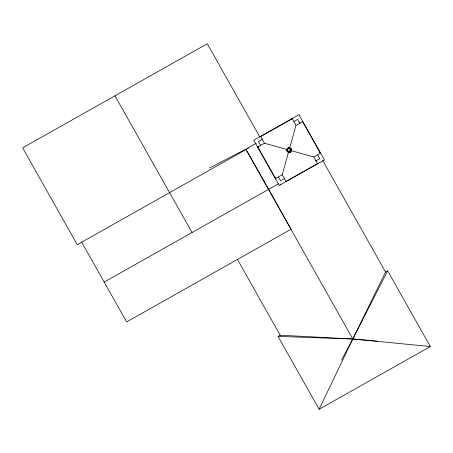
<?xml version="1.0" encoding="UTF-8"?>
<svg xmlns="http://www.w3.org/2000/svg" width="453" height="453" viewBox="0 0 453 453"><rect width="100%" height="100%" fill="white"/><g stroke="black" fill="none" stroke-linecap="round" stroke-linejoin="round"><path stroke-width="0.68" d="M275.384 178.607L282.219 174.756L288.533 152.123M289.671 148.046L295.979 125.413L292.128 118.578M319.133 409.24L352.802 338.98L385.554 272.004L387.66 270.815L430.35 346.539L319.133 409.24L278.068 336.403L280.169 335.22L352.802 338.98L377.321 341.171M341.454 360.135L352.802 338.98L387.66 270.815M286.953 150.651L287.429 151.829A2.412 2.412 0 0 0 291.443 150.662A2.412 2.412 0 0 0 288.425 147.769L287.462 148.584M287.598 151.721L287.429 151.829A2.412 2.412 0 0 1 288.425 147.769L288.533 147.938M260.328 136.738L292.576 118.556M262.695 139.099L258.403 141.523L260.82 145.815M293.98 121.461L297.666 119.388L300.084 123.68M209.439 168.074L245.786 149.167L256.245 143.273M247.23 148.861L248.454 148.171M257.672 146.783L258.023 146.585M257.593 147.055L264.433 143.205L287.06 149.518M295.979 125.413L302.819 121.563M258.074 147.91L258.601 147.616M274.903 177.757L275.43 177.457M319.597 152.553L320.124 152.259M291.137 150.656L313.77 156.965L320.605 153.114M284.829 178.363L280.537 180.787L278.459 177.106M315.503 161.07L319.801 158.646L317.723 154.966M104.162 282.066L278.476 183.793M285.622 181.613L317.876 163.431M278.068 336.403L352.802 338.98L430.35 346.539M302.445 121.308L320.628 153.561M322.689 160.492L385.554 272.004M317.502 163.176L317.7 163.527M313.77 156.965L317.621 163.805M291.273 119.06L291.568 119.586M260.577 136.37L264.433 143.205M282.219 174.756L286.075 181.591M259.807 136.925L207.281 43.76L22.65 147.848L77.253 244.699L246.143 149.479L291.098 229.218L126.642 321.936L81.517 241.902M280.52 184.031L280.815 184.552M257.57 146.608L275.758 178.861M245.786 149.167L352.802 338.98M237.451 259.45L280.169 335.22M114.966 95.804L192.044 232.519M288.906 150.034L289.291 150.141L288.906 150.034M290.843 151.755L289.671 152.231L290.843 151.755M290.769 148.341L291.245 149.518L290.769 148.341M298.963 114.728L253.742 140.22L279.235 185.441L324.461 159.949L298.963 114.728M287.706 151.534A2.01 2.01 0 0 0 291.053 150.566A2.01 2.01 0 0 0 288.538 148.154A2.01 2.01 0 0 0 287.706 151.534M287.983 151.245A1.608 1.608 0 0 0 290.662 150.47A1.608 1.608 0 0 0 288.652 148.539A1.608 1.608 0 0 0 287.983 151.245"/></g></svg>
